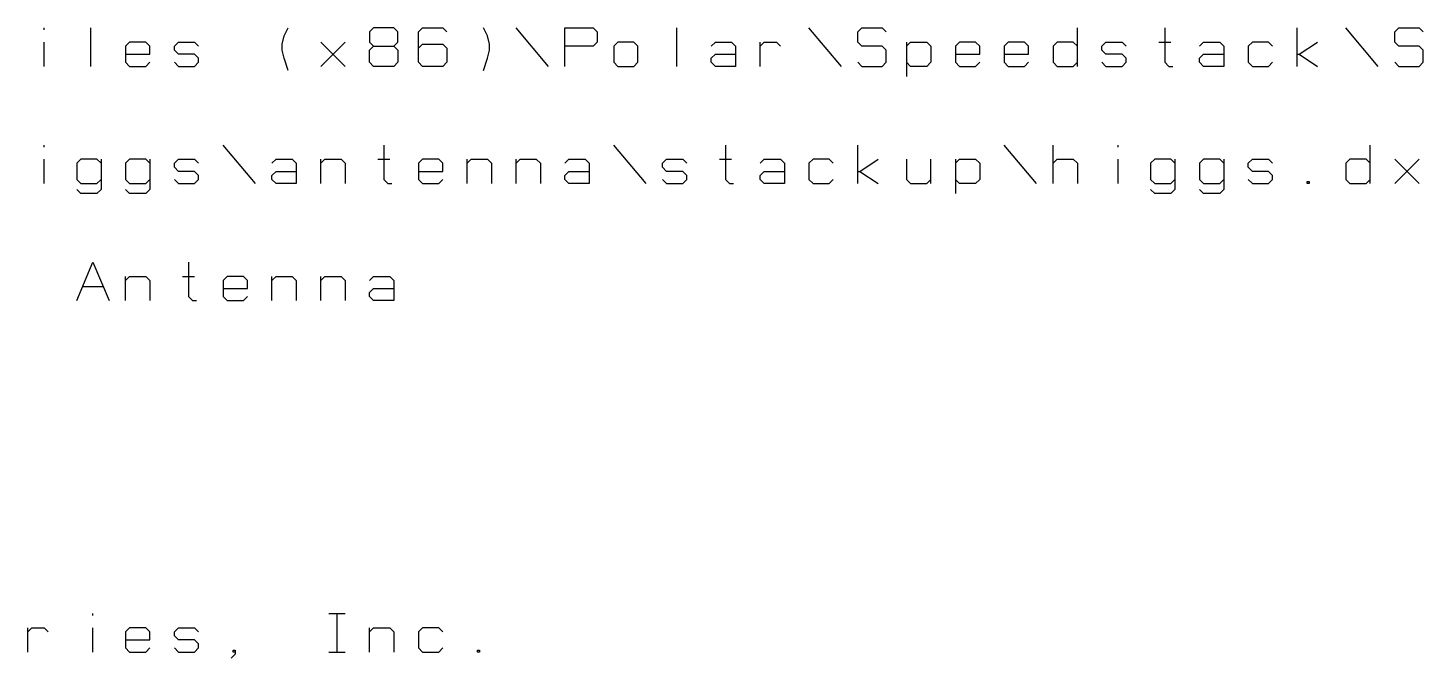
# Model space of a CAD drawing. Extents: x 0 to 291, y 0 to 144.
# Drawn here: x 50 to 107.2, y 118 to 143.8 of the extents above; entities that cross this region are included whole.
import ezdxf

# ---------------------------------------------------------------- set-up
doc = ezdxf.new("R2010")
doc.units = 0

msp = doc.modelspace()

# ---------------------------------------------------------------- linework, layer by layer
at = {"layer": 'StackupLayer'}
for p, q in [((50.664, 143.709), (50.664, 143.792)), ((52.581, 142.215), (52.581, 143.792)), ((60.498, 143.46), (60.664, 143.792)), ((64.166, 143.792), (64, 143.626)), ((64, 143.626), (64, 143.211)), ((64.996, 143.792), (64.166, 143.792)), ((65.162, 143.626), (64.996, 143.792)), ((65.162, 143.211), (65.162, 143.626)), ((66, 143.626), (66.166, 143.792)), ((66, 142.381), (66, 143.626)), ((66.166, 143.792), (66.996, 143.792)), ((66.996, 143.792), (67.162, 143.626)), ((68.83, 143.46), (68.664, 143.792)), ((71.328, 142.215), (70, 143.792)), ((72, 142.215), (72, 143.792)), ((72, 143.792), (73.162, 143.792)), ((73.162, 143.792), (73.328, 143.626)), ((73.328, 143.626), (73.328, 143.211)), ((76.581, 142.215), (76.581, 143.792)), ((83.328, 142.215), (82, 143.792)), ((84, 143.626), (84.166, 143.792)), ((84, 143.211), (84, 143.626)), ((84.166, 143.792), (84.996, 143.792)), ((84.996, 143.792), (85.162, 143.626)), ((92.996, 142.215), (92.996, 143.792)), ((96.581, 143.792), (96.581, 142.381)), ((102, 142.215), (102, 143.792)), ((105.328, 142.215), (104, 143.792)), ((106, 143.626), (106.166, 143.792)), ((106, 143.211), (106, 143.626)), ((106.166, 143.792), (106.996, 143.792)), ((106.996, 143.792), (107.162, 143.626)), ((50.664, 142.215), (50.664, 143.211)), ((54.166, 143.211), (54, 143.045)), ((54, 143.045), (54, 142.381)), ((54.83, 143.211), (54.166, 143.211)), ((54.996, 143.045), (54.83, 143.211)), ((54.996, 142.713), (54.996, 143.045)), ((56, 143.045), (56.166, 143.211)), ((56, 142.879), (56, 143.045)), ((56.166, 143.211), (56.83, 143.211)), ((56.83, 143.211), (56.996, 143.045)), ((60.415, 143.128), (60.498, 143.46)), ((60.415, 142.879), (60.415, 143.128)), ((62, 142.215), (62.996, 143.211)), ((62, 143.211), (62.996, 142.215)), ((64, 143.211), (64.166, 143.045)), ((64, 142.879), (64.166, 143.045)), ((64.166, 143.045), (64.996, 143.045)), ((64.166, 143.045), (64.996, 143.045)), ((64.996, 143.045), (65.162, 143.211)), ((64.996, 143.045), (65.162, 142.879)), ((66, 142.962), (66.166, 143.128)), ((66.166, 143.128), (66.996, 143.128)), ((66.996, 143.128), (67.162, 142.962)), ((67.162, 142.962), (67.162, 142.381)), ((68.913, 143.128), (68.83, 143.46)), ((68.913, 142.879), (68.913, 143.128)), ((73.162, 143.045), (72, 143.045)), ((73.328, 143.211), (73.162, 143.045)), ((74.166, 143.211), (74, 143.045)), ((74, 143.045), (74, 142.381)), ((74.83, 143.211), (74.166, 143.211)), ((74.996, 143.045), (74.83, 143.211)), ((74.996, 142.381), (74.996, 143.045)), ((78, 143.045), (78.166, 143.211)), ((78.166, 143.211), (78.83, 143.211)), ((78.83, 143.211), (78.996, 143.045)), ((78.996, 143.045), (78.996, 142.215)), ((80, 142.215), (80, 143.211)), ((80, 143.045), (80.166, 143.211)), ((80.166, 143.211), (80.664, 143.211)), ((80.664, 143.211), (80.83, 143.045)), ((84.166, 143.045), (84, 143.211)), ((84.996, 143.045), (84.166, 143.045)), ((85.162, 142.879), (84.996, 143.045)), ((86, 143.211), (86, 141.8)), ((86, 143.045), (86.166, 143.211)), ((86.166, 143.211), (86.83, 143.211)), ((86.83, 143.211), (86.996, 143.045)), ((86.996, 143.045), (86.996, 142.381)), ((88.166, 143.211), (88, 143.045)), ((88, 143.045), (88, 142.381)), ((88.83, 143.211), (88.166, 143.211)), ((88.996, 143.045), (88.83, 143.211)), ((88.996, 142.713), (88.996, 143.045)), ((90.166, 143.211), (90, 143.045)), ((90, 143.045), (90, 142.381)), ((90.83, 143.211), (90.166, 143.211)), ((90.996, 143.045), (90.83, 143.211)), ((90.996, 142.713), (90.996, 143.045)), ((92.166, 143.211), (92, 143.045)), ((92, 143.045), (92, 142.381)), ((92.83, 143.211), (92.166, 143.211)), ((92.996, 143.045), (92.83, 143.211)), ((94, 143.045), (94.166, 143.211)), ((94, 142.879), (94, 143.045)), ((94.166, 143.211), (94.83, 143.211)), ((94.83, 143.211), (94.996, 143.045)), ((96.332, 143.211), (96.83, 143.211)), ((98, 143.045), (98.166, 143.211)), ((98.166, 143.211), (98.83, 143.211)), ((98.83, 143.211), (98.996, 143.045)), ((98.996, 143.045), (98.996, 142.215)), ((100.166, 143.211), (100, 143.045)), ((100, 143.045), (100, 142.381)), ((100.83, 143.211), (100.166, 143.211)), ((100.996, 143.045), (100.83, 143.211)), ((102.083, 142.713), (102.83, 143.211)), ((106.166, 143.045), (106, 143.211)), ((106.996, 143.045), (106.166, 143.045)), ((107.162, 142.879), (106.996, 143.045)), ((54, 142.713), (54.996, 142.713)), ((54, 142.381), (54.166, 142.215)), ((54.83, 142.215), (54.996, 142.381)), ((56.166, 142.713), (56, 142.879)), ((56, 142.381), (56.166, 142.215)), ((56.83, 142.713), (56.166, 142.713)), ((56.996, 142.547), (56.83, 142.713)), ((56.83, 142.215), (56.996, 142.381)), ((56.996, 142.381), (56.996, 142.547)), ((60.498, 142.547), (60.415, 142.879)), ((60.664, 142.049), (60.498, 142.547)), ((64, 142.381), (64, 142.879)), ((64.166, 142.215), (64, 142.381)), ((65.162, 142.381), (64.996, 142.215)), ((65.162, 142.879), (65.162, 142.381)), ((66.166, 142.215), (66, 142.381)), ((67.162, 142.381), (66.996, 142.215)), ((68.664, 142.049), (68.83, 142.547)), ((68.83, 142.547), (68.913, 142.879)), ((74, 142.381), (74.166, 142.215)), ((74.83, 142.215), (74.996, 142.381)), ((78, 142.547), (78.166, 142.713)), ((78, 142.381), (78, 142.547)), ((78.166, 142.215), (78, 142.381)), ((78.166, 142.713), (78.996, 142.713)), ((78.996, 142.381), (78.996, 142.215)), ((84, 142.381), (84.166, 142.215)), ((84.996, 142.215), (85.162, 142.381)), ((85.162, 142.381), (85.162, 142.879)), ((86.166, 142.215), (86, 142.381)), ((86.996, 142.381), (86.83, 142.215)), ((88, 142.713), (88.996, 142.713)), ((88, 142.381), (88.166, 142.215)), ((88.83, 142.215), (88.996, 142.381)), ((90, 142.713), (90.996, 142.713)), ((90, 142.381), (90.166, 142.215)), ((90.83, 142.215), (90.996, 142.381)), ((92, 142.381), (92.166, 142.215)), ((92.83, 142.215), (92.996, 142.381)), ((94.166, 142.713), (94, 142.879)), ((94, 142.381), (94.166, 142.215)), ((94.83, 142.713), (94.166, 142.713)), ((94.996, 142.547), (94.83, 142.713)), ((94.83, 142.215), (94.996, 142.381)), ((94.996, 142.381), (94.996, 142.547)), ((96.581, 142.381), (96.747, 142.215)), ((98, 142.547), (98.166, 142.713)), ((98, 142.381), (98, 142.547)), ((98.166, 142.215), (98, 142.381)), ((98.166, 142.713), (98.996, 142.713)), ((98.996, 142.381), (98.996, 142.215)), ((100, 142.381), (100.166, 142.215)), ((100.83, 142.215), (100.996, 142.381)), ((102, 142.713), (102.083, 142.713)), ((102.083, 142.713), (102.83, 142.215)), ((106, 142.381), (106.166, 142.215)), ((106.996, 142.215), (107.162, 142.381)), ((107.162, 142.381), (107.162, 142.879)), ((54.166, 142.215), (54.83, 142.215)), ((56.166, 142.215), (56.83, 142.215)), ((64.996, 142.215), (64.166, 142.215)), ((66.996, 142.215), (66.166, 142.215)), ((74.166, 142.215), (74.83, 142.215)), ((78.996, 142.215), (78.166, 142.215)), ((84.166, 142.215), (84.996, 142.215)), ((86.83, 142.215), (86.166, 142.215)), ((88.166, 142.215), (88.83, 142.215)), ((90.166, 142.215), (90.83, 142.215)), ((92.166, 142.215), (92.83, 142.215)), ((94.166, 142.215), (94.83, 142.215)), ((96.747, 142.215), (96.913, 142.215)), ((98.996, 142.215), (98.166, 142.215)), ((100.166, 142.215), (100.83, 142.215)), ((106.166, 142.215), (106.996, 142.215)), ((50.664, 138.909), (50.664, 138.992)), ((59.328, 137.415), (58, 138.992)), ((64.581, 138.992), (64.581, 137.581)), ((75.328, 137.415), (74, 138.992)), ((78.581, 138.992), (78.581, 137.581)), ((84, 137.415), (84, 138.992)), ((91.328, 137.415), (90, 138.992)), ((92, 137.415), (92, 138.992)), ((94.664, 138.909), (94.664, 138.992)), ((104.996, 137.415), (104.996, 138.992)), ((50.664, 137.415), (50.664, 138.411)), ((52.166, 138.411), (52, 138.245)), ((52.83, 138.411), (52.166, 138.411)), ((52.996, 138.245), (52.83, 138.411)), ((52.996, 138.411), (52.996, 137.166)), ((54.166, 138.411), (54, 138.245)), ((54.83, 138.411), (54.166, 138.411)), ((54.996, 138.245), (54.83, 138.411)), ((54.996, 138.411), (54.996, 137.166)), ((56, 138.245), (56.166, 138.411)), ((56.166, 138.411), (56.83, 138.411)), ((56.83, 138.411), (56.996, 138.245)), ((60, 138.245), (60.166, 138.411)), ((60.166, 138.411), (60.83, 138.411)), ((60.83, 138.411), (60.996, 138.245)), ((62, 137.415), (62, 138.411)), ((62, 138.245), (62.166, 138.411)), ((62.166, 138.411), (62.83, 138.411)), ((62.83, 138.411), (62.996, 138.245)), ((64.332, 138.411), (64.83, 138.411)), ((66.166, 138.411), (66, 138.245)), ((66.83, 138.411), (66.166, 138.411)), ((66.996, 138.245), (66.83, 138.411)), ((68, 137.415), (68, 138.411)), ((68, 138.245), (68.166, 138.411)), ((68.166, 138.411), (68.83, 138.411)), ((68.83, 138.411), (68.996, 138.245)), ((70, 137.415), (70, 138.411)), ((70, 138.245), (70.166, 138.411)), ((70.166, 138.411), (70.83, 138.411)), ((70.83, 138.411), (70.996, 138.245)), ((72, 138.245), (72.166, 138.411)), ((72.166, 138.411), (72.83, 138.411)), ((72.83, 138.411), (72.996, 138.245)), ((76, 138.245), (76.166, 138.411)), ((76.166, 138.411), (76.83, 138.411)), ((76.83, 138.411), (76.996, 138.245)), ((78.332, 138.411), (78.83, 138.411)), ((80, 138.245), (80.166, 138.411)), ((80.166, 138.411), (80.83, 138.411)), ((80.83, 138.411), (80.996, 138.245)), ((82.166, 138.411), (82, 138.245)), ((82.83, 138.411), (82.166, 138.411)), ((82.996, 138.245), (82.83, 138.411)), ((84.083, 137.913), (84.83, 138.411)), ((86, 138.411), (86, 137.581)), ((86.996, 137.415), (86.996, 138.411)), ((88, 138.411), (88, 137)), ((88, 138.245), (88.166, 138.411)), ((88.166, 138.411), (88.83, 138.411)), ((88.83, 138.411), (88.996, 138.245)), ((92, 138.245), (92.166, 138.411)), ((92.166, 138.411), (92.83, 138.411)), ((92.83, 138.411), (92.996, 138.245)), ((94.664, 137.415), (94.664, 138.411)), ((96.166, 138.411), (96, 138.245)), ((96.83, 138.411), (96.166, 138.411)), ((96.996, 138.245), (96.83, 138.411)), ((96.996, 138.411), (96.996, 137.166)), ((98.166, 138.411), (98, 138.245)), ((98.83, 138.411), (98.166, 138.411)), ((98.996, 138.245), (98.83, 138.411)), ((98.996, 138.411), (98.996, 137.166)), ((100, 138.245), (100.166, 138.411)), ((100.166, 138.411), (100.83, 138.411)), ((100.83, 138.411), (100.996, 138.245)), ((104.166, 138.411), (104, 138.245)), ((104.83, 138.411), (104.166, 138.411)), ((104.996, 138.245), (104.83, 138.411)), ((106, 137.415), (106.996, 138.411)), ((106, 138.411), (106.996, 137.415)), ((52, 138.245), (52, 137.581)), ((54, 138.245), (54, 137.581)), ((56, 138.079), (56, 138.245)), ((56.166, 137.913), (56, 138.079)), ((56.83, 137.913), (56.166, 137.913)), ((56.996, 137.747), (56.83, 137.913)), ((60, 137.747), (60.166, 137.913)), ((60.166, 137.913), (60.996, 137.913)), ((60.996, 138.245), (60.996, 137.415)), ((62.996, 138.245), (62.996, 137.415)), ((66, 138.245), (66, 137.581)), ((66, 137.913), (66.996, 137.913)), ((66.996, 137.913), (66.996, 138.245)), ((68.996, 138.245), (68.996, 137.415)), ((70.996, 138.245), (70.996, 137.415)), ((72, 137.747), (72.166, 137.913)), ((72.166, 137.913), (72.996, 137.913)), ((72.996, 138.245), (72.996, 137.415)), ((76, 138.079), (76, 138.245)), ((76.166, 137.913), (76, 138.079)), ((76.83, 137.913), (76.166, 137.913)), ((76.996, 137.747), (76.83, 137.913)), ((80, 137.747), (80.166, 137.913)), ((80.166, 137.913), (80.996, 137.913)), ((80.996, 138.245), (80.996, 137.415)), ((82, 138.245), (82, 137.581)), ((84, 137.913), (84.083, 137.913)), ((84.083, 137.913), (84.83, 137.415)), ((88.996, 138.245), (88.996, 137.581)), ((92.996, 138.245), (92.996, 137.415)), ((96, 138.245), (96, 137.581)), ((98, 138.245), (98, 137.581)), ((100, 138.079), (100, 138.245)), ((100.166, 137.913), (100, 138.079)), ((100.83, 137.913), (100.166, 137.913)), ((100.996, 137.747), (100.83, 137.913)), ((104, 138.245), (104, 137.581)), ((52, 137.581), (52.166, 137.415)), ((52.166, 137.415), (52.83, 137.415)), ((52.83, 137.415), (52.996, 137.581)), ((54, 137.581), (54.166, 137.415)), ((54.166, 137.415), (54.83, 137.415)), ((54.83, 137.415), (54.996, 137.581)), ((56, 137.581), (56.166, 137.415)), ((56.166, 137.415), (56.83, 137.415)), ((56.83, 137.415), (56.996, 137.581)), ((56.996, 137.581), (56.996, 137.747)), ((60, 137.581), (60, 137.747)), ((60.166, 137.415), (60, 137.581)), ((60.996, 137.415), (60.166, 137.415)), ((60.996, 137.581), (60.996, 137.415)), ((64.581, 137.581), (64.747, 137.415)), ((64.747, 137.415), (64.913, 137.415)), ((66, 137.581), (66.166, 137.415)), ((66.166, 137.415), (66.83, 137.415)), ((66.83, 137.415), (66.996, 137.581)), ((72, 137.581), (72, 137.747)), ((72.166, 137.415), (72, 137.581)), ((72.996, 137.415), (72.166, 137.415)), ((72.996, 137.581), (72.996, 137.415)), ((76, 137.581), (76.166, 137.415)), ((76.166, 137.415), (76.83, 137.415)), ((76.83, 137.415), (76.996, 137.581)), ((76.996, 137.581), (76.996, 137.747)), ((78.581, 137.581), (78.747, 137.415)), ((78.747, 137.415), (78.913, 137.415)), ((80, 137.581), (80, 137.747)), ((80.166, 137.415), (80, 137.581)), ((80.996, 137.415), (80.166, 137.415)), ((80.996, 137.581), (80.996, 137.415)), ((82, 137.581), (82.166, 137.415)), ((82.166, 137.415), (82.83, 137.415)), ((82.83, 137.415), (82.996, 137.581)), ((86, 137.581), (86.166, 137.415)), ((86.166, 137.415), (86.83, 137.415)), ((86.83, 137.415), (86.996, 137.581)), ((88.166, 137.415), (88, 137.581)), ((88.83, 137.415), (88.166, 137.415)), ((88.996, 137.581), (88.83, 137.415)), ((96, 137.581), (96.166, 137.415)), ((96.166, 137.415), (96.83, 137.415)), ((96.83, 137.415), (96.996, 137.581)), ((98, 137.581), (98.166, 137.415)), ((98.166, 137.415), (98.83, 137.415)), ((98.83, 137.415), (98.996, 137.581)), ((100, 137.581), (100.166, 137.415)), ((100.166, 137.415), (100.83, 137.415)), ((100.83, 137.415), (100.996, 137.581)), ((100.996, 137.581), (100.996, 137.747)), ((102.415, 137.415), (102.415, 137.498)), ((102.415, 137.498), (102.498, 137.498)), ((102.498, 137.415), (102.415, 137.415)), ((102.498, 137.498), (102.498, 137.415)), ((104, 137.581), (104.166, 137.415)), ((104.166, 137.415), (104.83, 137.415)), ((104.83, 137.415), (104.996, 137.581)), ((52.166, 137), (52, 137.166)), ((52.83, 137), (52.166, 137)), ((52.996, 137.166), (52.83, 137)), ((54.166, 137), (54, 137.166)), ((54.83, 137), (54.166, 137)), ((54.996, 137.166), (54.83, 137)), ((96.166, 137), (96, 137.166)), ((96.83, 137), (96.166, 137)), ((96.996, 137.166), (96.83, 137)), ((98.166, 137), (98, 137.166)), ((98.83, 137), (98.166, 137)), ((98.996, 137.166), (98.83, 137)), ((52, 132.615), (52.664, 134.192)), ((52.664, 134.192), (53.328, 132.615)), ((56.581, 134.192), (56.581, 132.781)), ((52.249, 133.196), (53.079, 133.196)), ((54, 132.615), (54, 133.611)), ((54, 133.445), (54.166, 133.611)), ((54.166, 133.611), (54.83, 133.611)), ((54.83, 133.611), (54.996, 133.445)), ((54.996, 133.445), (54.996, 132.615)), ((56.332, 133.611), (56.83, 133.611)), ((58.166, 133.611), (58, 133.445)), ((58, 133.445), (58, 132.781)), ((58.83, 133.611), (58.166, 133.611)), ((58.996, 133.445), (58.83, 133.611)), ((58.996, 133.113), (58.996, 133.445)), ((60, 132.615), (60, 133.611)), ((60, 133.445), (60.166, 133.611)), ((60.166, 133.611), (60.83, 133.611)), ((60.83, 133.611), (60.996, 133.445)), ((60.996, 133.445), (60.996, 132.615)), ((62, 132.615), (62, 133.611)), ((62, 133.445), (62.166, 133.611)), ((62.166, 133.611), (62.83, 133.611)), ((62.83, 133.611), (62.996, 133.445)), ((62.996, 133.445), (62.996, 132.615)), ((64, 133.445), (64.166, 133.611)), ((64.166, 133.611), (64.83, 133.611)), ((64.83, 133.611), (64.996, 133.445)), ((64.996, 133.445), (64.996, 132.615)), ((56.581, 132.781), (56.747, 132.615)), ((58, 133.113), (58.996, 133.113)), ((58, 132.781), (58.166, 132.615)), ((58.83, 132.615), (58.996, 132.781)), ((64, 132.947), (64.166, 133.113)), ((64, 132.781), (64, 132.947)), ((64.166, 132.615), (64, 132.781)), ((64.166, 133.113), (64.996, 133.113)), ((64.996, 132.781), (64.996, 132.615)), ((56.747, 132.615), (56.913, 132.615)), ((58.166, 132.615), (58.83, 132.615)), ((64.996, 132.615), (64.166, 132.615)), ((52.664, 119.709), (52.664, 119.792)), ((62.332, 119.792), (62.996, 119.792)), ((62.664, 118.215), (62.664, 119.792)), ((50, 118.215), (50, 119.211)), ((50, 119.045), (50.166, 119.211)), ((50.166, 119.211), (50.664, 119.211)), ((50.664, 119.211), (50.83, 119.045)), ((52.664, 118.215), (52.664, 119.211)), ((54.166, 119.211), (54, 119.045)), ((54, 119.045), (54, 118.381)), ((54.83, 119.211), (54.166, 119.211)), ((54.996, 119.045), (54.83, 119.211)), ((54.996, 118.713), (54.996, 119.045)), ((56, 119.045), (56.166, 119.211)), ((56, 118.879), (56, 119.045)), ((56.166, 119.211), (56.83, 119.211)), ((56.83, 119.211), (56.996, 119.045)), ((64, 118.215), (64, 119.211)), ((64, 119.045), (64.166, 119.211)), ((64.166, 119.211), (64.83, 119.211)), ((64.83, 119.211), (64.996, 119.045)), ((64.996, 119.045), (64.996, 118.215)), ((66.166, 119.211), (66, 119.045)), ((66, 119.045), (66, 118.381)), ((66.83, 119.211), (66.166, 119.211)), ((66.996, 119.045), (66.83, 119.211)), ((54, 118.713), (54.996, 118.713)), ((54, 118.381), (54.166, 118.215)), ((54.83, 118.215), (54.996, 118.381)), ((56.166, 118.713), (56, 118.879)), ((56, 118.381), (56.166, 118.215)), ((56.83, 118.713), (56.166, 118.713)), ((56.996, 118.547), (56.83, 118.713)), ((56.83, 118.215), (56.996, 118.381)), ((56.996, 118.381), (56.996, 118.547)), ((66, 118.381), (66.166, 118.215)), ((66.83, 118.215), (66.996, 118.381)), ((54.166, 118.215), (54.83, 118.215)), ((56.166, 118.215), (56.83, 118.215)), ((58.498, 118.132), (58.332, 117.966)), ((58.415, 118.215), (58.415, 118.298)), ((58.415, 118.298), (58.498, 118.298)), ((58.498, 118.215), (58.415, 118.215)), ((58.498, 118.298), (58.498, 118.215)), ((58.498, 118.215), (58.498, 118.132)), ((62.332, 118.215), (62.996, 118.215)), ((66.166, 118.215), (66.83, 118.215)), ((68.415, 118.215), (68.415, 118.298)), ((68.415, 118.298), (68.498, 118.298)), ((68.498, 118.215), (68.415, 118.215)), ((68.498, 118.298), (68.498, 118.215))]:
    msp.add_line(p, q, dxfattribs=at)

doc.saveas('drawing.dxf')
